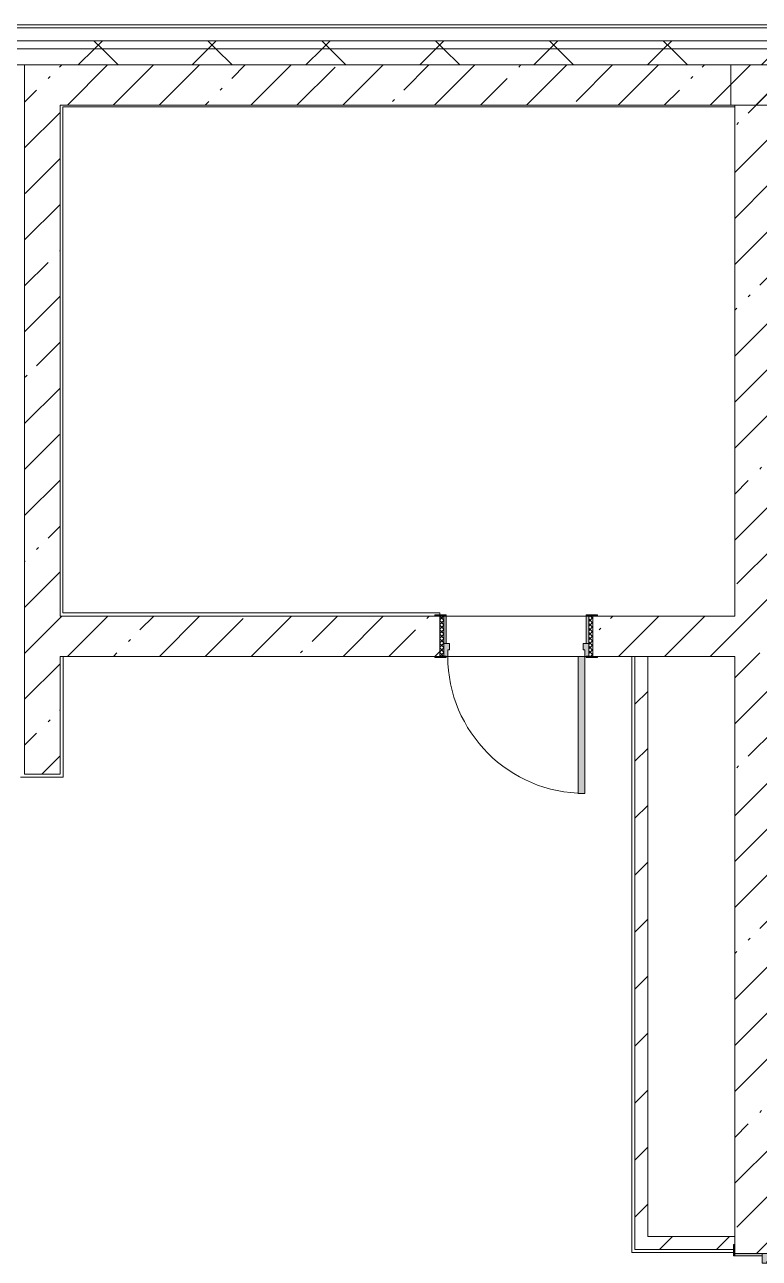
# Model space of a CAD drawing. Header units: millimetres. Extents: x -3902 to 188078, y -8553 to 29000.
# Drawn here: x 145818 to 150381, y 19695 to 27350 of the extents above; entities that cross this region are included whole.
import ezdxf

# ---------------------------------------------------------------- set-up
doc = ezdxf.new("R2010")
doc.units = ezdxf.units.MM
for name, color, linetype, lineweight, true_color in [('A-DOOR-1', 7, 'Continuous', 5, 0xaaaaaa), ('A-DOOR-2', 7, 'Continuous', 5, 0xe2e2e2), ('A-DOOR-FRAM-1', 7, 'Continuous', 5, 0xe2e2e2), ('A-DOOR-FRAM-2', 7, 'Continuous', 5, 0xaaaaaa), ('A-FLOR-2', 7, 'Continuous', 5, 0xaaaaaa)]:
    doc.layers.add(name, color=color, linetype=linetype, lineweight=lineweight, true_color=true_color)
for name, color, linetype, lineweight in [('A-WALL', 7, 'Continuous', 9), ('A-WALL-3', 7, 'Continuous', 5), ('I-WALL-3', 7, 'Continuous', 5)]:
    doc.layers.add(name, color=color, linetype=linetype, lineweight=lineweight)
pattern_1 = [(45, (61067.9, 0), (-353.5534, 353.5534), []), (135, (61067.9, 0), (-353.5534, -353.5534), [])]
pattern_2 = [(45, (61067.9, 0), (-285.1231, 285.1231), []), (45, (61353, 0), (-285.1231, 285.1231), [504.031, -100.806, 16.764, -84.042])]
pattern_3 = [(45, (61067.9, 0), (-176.7767, 176.7767), [])]

# ---------------------------------------------------------------- blocks, each defined once
blk = doc.blocks.new('110_Дверь_СКБ_2Ст - Д-1_л_Лестничная клетка EIS60 2-32359692-3_10_1_птичка')
at = {"layer": 'A-DOOR-2'}
for points in [[(662.5, 125), (662.5, 1025), (612.5, 1025), (612.5, 125)], [(-587.5, 525), (-637.5, 525), (-637.5, 125), (-587.5, 125)], [(712.5, -125), (712.5, 45), (697.5, 45), (697.5, -125)]]:
    blk.add_hatch(color=256, dxfattribs=at).paths.add_polyline_path(points)
h = blk.add_hatch(color=256, dxfattribs=at)
h.paths.add_polyline_path([(712.5, 125), (662.5, 125), (662.5, 75), (652.5, 75), (652.5, 45), (712.5, 45)])
h.paths.add_polyline_path([(-627.5, 45), (-627.5, 75), (-637.5, 75), (-637.5, 125), (-687.5, 125), (-687.5, 45)])
at = {"layer": 'A-DOOR-FRAM-1'}
for points in [[(-672.5, 125), (-672.5, 133), (-742.5, 133), (-742.5, 125)], [(767.5, 125), (767.5, 133), (697.5, 133), (697.5, 125)], [(-672.5, -125), (-672.5, 45), (-687.5, 45), (-687.5, -125)], [(-672.5, -133), (-672.5, -125), (-742.5, -125), (-742.5, -133)], [(767.5, -133), (767.5, -125), (697.5, -125), (697.5, -133)]]:
    blk.add_hatch(color=256, dxfattribs=at).paths.add_polyline_path(points)
at = {"layer": 'A-DOOR-1'}
for p, q in [((662.5, 1025), (612.5, 1025)), ((612.5, 1025), (612.5, 125)), ((662.5, 125), (662.5, 1025)), ((-637.5, 525), (-637.5, 125)), ((-587.5, 525), (-637.5, 525)), ((-587.5, 125), (-587.5, 525)), ((-637.5, 125), (-587.5, 125)), ((612.5, 125), (662.5, 125))]:
    blk.add_line(p, q, dxfattribs=at)
for centre, radius, start, end in [((662.5, 125), 900, 90, 180), ((-637.5, 125), 400, 360, 90)]:
    blk.add_arc(centre, radius, start, end, dxfattribs=at)
at = {"layer": 'A-DOOR-FRAM-2'}
for p, q in [((-672.5, 133), (-742.5, 133)), ((-742.5, 133), (-742.5, 125)), ((-742.5, 125), (-672.5, 125)), ((-637.5, 125), (-687.5, 125)), ((-687.5, 125), (-687.5, 45)), ((-672.5, 125), (-672.5, 133)), ((-637.5, 75), (-637.5, 125)), ((662.5, 125), (662.5, 75)), ((712.5, 125), (662.5, 125)), ((767.5, 133), (697.5, 133)), ((697.5, 133), (697.5, 125)), ((697.5, 125), (767.5, 125)), ((712.5, 45), (712.5, 125)), ((767.5, 125), (767.5, 133)), ((-687.5, 45), (-627.5, 45)), ((-672.5, 45), (-687.5, 45)), ((-687.5, 45), (-687.5, -125)), ((-672.5, -125), (-672.5, 45)), ((-627.5, 75), (-637.5, 75)), ((-627.5, 45), (-627.5, 75)), ((662.5, 75), (652.5, 75)), ((652.5, 75), (652.5, 45)), ((652.5, 45), (712.5, 45)), ((712.5, 45), (697.5, 45)), ((697.5, 45), (697.5, -125)), ((712.5, -125), (712.5, 45)), ((-672.5, -125), (-742.5, -125)), ((-742.5, -125), (-742.5, -133)), ((-742.5, -133), (-672.5, -133)), ((-687.5, -125), (-672.5, -125)), ((-672.5, -133), (-672.5, -125)), ((697.5, -125), (712.5, -125)), ((767.5, -125), (697.5, -125)), ((697.5, -125), (697.5, -133)), ((697.5, -133), (767.5, -133)), ((767.5, -133), (767.5, -125))]:
    blk.add_line(p, q, dxfattribs=at)
blk = doc.blocks.new('110_Дверь_СКБ_1Ст_Внутренняя1 - Д-8а 950x2100h _книгохранилище_ огнестойкая дверь_-32656878-3_10_1_птичка')
at = {"layer": 'A-DOOR-1'}
h = blk.add_hatch(dxfattribs=at)
h.set_pattern_fill('FP_152', color=256, style=0, pattern_type=2)
h.set_pattern_definition([(225, (1826.41, -189.685), (-14.14214, 14.14214), []), (135, (1826.41, -189.685), (14.14214, 14.14214), [])])
h.paths.add_polyline_path([(487.5, -125), (487.5, 125), (462.5, 125), (462.5, -125)])
at = {"layer": 'A-DOOR-2'}
h = blk.add_hatch(color=256, dxfattribs=at)
h.paths.add_polyline_path([(462.5, -125), (462.5, -45), (427.5, -45), (427.5, -85), (437.5, -85), (437.5, -125)])
h.paths.add_polyline_path([(-437.5, -125), (-412.5, -125), (-412.5, -85), (-402.5, -85), (-402.5, -45), (-437.5, -45)])
at = {"layer": 'A-DOOR-FRAM-1'}
for points in [[(-422.5, 125), (-422.5, 133), (-492.5, 133), (-492.5, 125)], [(-422.5, -45), (-422.5, 125), (-437.5, 125), (-437.5, -45)], [(517.5, 125), (517.5, 133), (447.5, 133), (447.5, 125)], [(462.5, -45), (462.5, 125), (447.5, 125), (447.5, -45)], [(-422.5, -133), (-422.5, -125), (-492.5, -125), (-492.5, -133)], [(437.5, -975), (437.5, -125), (397.5, -125), (397.5, -975)], [(517.5, -133), (517.5, -125), (447.5, -125), (447.5, -133)]]:
    blk.add_hatch(color=256, dxfattribs=at).paths.add_polyline_path(points)
at = {"layer": 'A-DOOR-FRAM-2'}
h = blk.add_hatch(dxfattribs=at)
h.set_pattern_fill('FP_153', color=256, style=0, pattern_type=2)
h.set_pattern_definition([(315, (-296.384, -189.685), (-14.1421, -14.1421), []), (225, (-296.384, -189.685), (-14.1421, 14.1421), [])])
h.paths.add_polyline_path([(-437.5, -125), (-437.5, 125), (-462.5, 125), (-462.5, -125)])
at = {"layer": 'A-DOOR-1'}
for p, q in [((397.5, -125), (437.5, -125)), ((397.5, -975), (397.5, -125)), ((437.5, -125), (437.5, -975)), ((437.5, -975), (397.5, -975))]:
    blk.add_line(p, q, dxfattribs=at)
blk.add_arc((437.5, -125), 850, 180, 270, dxfattribs=at)
at = {"layer": 'A-DOOR-FRAM-2'}
for p, q in [((-492.5, 133), (-422.5, 133)), ((-492.5, 125), (-492.5, 133)), ((-422.5, 125), (-492.5, 125)), ((-462.5, 125), (-437.5, 125)), ((-462.5, -125), (-462.5, 125)), ((-437.5, 125), (-437.5, -125)), ((-437.5, 125), (-422.5, 125)), ((-437.5, -45), (-437.5, 125)), ((-422.5, 133), (-422.5, 125)), ((-422.5, 125), (-422.5, -45)), ((447.5, 125), (447.5, 133)), ((447.5, 133), (517.5, 133)), ((447.5, -45), (447.5, 125)), ((447.5, 125), (462.5, 125)), ((517.5, 125), (447.5, 125)), ((462.5, -125), (462.5, 125)), ((462.5, 125), (487.5, 125)), ((462.5, 125), (462.5, -45)), ((487.5, 125), (487.5, -125)), ((517.5, 133), (517.5, 125)), ((-437.5, -45), (-402.5, -45)), ((-437.5, -125), (-437.5, -45)), ((-422.5, -45), (-437.5, -45)), ((-402.5, -45), (-402.5, -85)), ((427.5, -45), (462.5, -45)), ((427.5, -85), (427.5, -45)), ((462.5, -45), (447.5, -45)), ((462.5, -45), (462.5, -125)), ((-492.5, -125), (-422.5, -125)), ((-492.5, -133), (-492.5, -125)), ((-422.5, -133), (-492.5, -133)), ((-437.5, -125), (-462.5, -125)), ((-437.5, -124), (-422.5, -124)), ((-437.5, -125), (-437.5, -124)), ((-412.5, -125), (-437.5, -125)), ((-422.5, -125), (-437.5, -125)), ((-422.5, -124), (-422.5, -125)), ((-422.5, -125), (-422.5, -133)), ((-412.5, -85), (-412.5, -125)), ((-402.5, -85), (-412.5, -85)), ((437.5, -85), (427.5, -85)), ((437.5, -125), (437.5, -85)), ((462.5, -125), (437.5, -125)), ((447.5, -125), (447.5, -124)), ((447.5, -124), (462.5, -124)), ((462.5, -125), (447.5, -125)), ((447.5, -133), (447.5, -125)), ((447.5, -125), (517.5, -125)), ((517.5, -133), (447.5, -133)), ((462.5, -124), (462.5, -125)), ((487.5, -125), (462.5, -125)), ((517.5, -125), (517.5, -133))]:
    blk.add_line(p, q, dxfattribs=at)

msp = doc.modelspace()

# ---------------------------------------------------------------- hatches: boundary and pattern name
at = {"layer": 'A-WALL-3'}
h = msp.add_hatch(dxfattribs=at)
h.set_pattern_fill('FP_64', color=256, style=0, pattern_type=2)
h.set_pattern_definition(pattern_1)
h.paths.add_polyline_path([(154227.9, 27200), (154277.9, 27200), (154277.9, 27250), (141417.9, 27250), (141417.9, 27200), (153360.5, 27200)])
h.paths.add_polyline_path([(137417.9, 27200), (138317.9, 27200), (138317.9, 27250), (137417.9, 27250)])
h.paths.add_polyline_path([(131877.9, 27200), (131877.9, 27250), (130677.9, 27250), (130677.9, 27200), (130987.6, 27200)])
h.paths.add_polyline_path([(127258.8, 27200), (128177.9, 27200), (128177.9, 27250), (123927.9, 27250), (123927.9, 27200), (125394.4, 27200)])
h.paths.add_polyline_path([(133977.9, 27200), (135317.9, 27200), (135317.9, 27250), (133977.9, 27250)])
h.paths.add_polyline_path([(122597.8, 27200), (123027.9, 27200), (123027.9, 27250), (120927.9, 27250), (120927.9, 27200), (121665.6, 27200)])
h.paths.add_polyline_path([(119801.2, 27200), (120027.9, 27200), (120027.9, 27250), (118927.9, 27250), (118927.9, 27200)])
h.paths.add_polyline_path([(115140.2, 27200), (115827.9, 27200), (115827.9, 27250), (114327.9, 27250), (114327.9, 27200)])
h.paths.add_polyline_path([(111411.4, 27200), (111827.9, 27200), (111827.9, 27250), (110728.2, 27250), (110728.2, 27200)])
h.paths.add_polyline_path([(109546.9, 27200), (109828.2, 27200), (109828.2, 27250), (108727.9, 27250), (108727.9, 27200)])
h.paths.add_polyline_path([(103127.9, 27200), (105627.9, 27200), (105627.9, 27250), (103127.9, 27250)])
h = msp.add_hatch(dxfattribs=at)
h.set_pattern_fill('FP_64', color=256, style=0, pattern_type=2)
h.set_pattern_definition(pattern_1)
h.paths.add_polyline_path([(154127.9, 27100), (154227.9, 27100), (154227.9, 27200), (141417.9, 27200), (141417.9, 27100), (153360.5, 27100)])
h.paths.add_polyline_path([(131877.9, 27100), (131877.9, 27200), (130677.9, 27200), (130677.9, 27100), (130987.6, 27100)])
h.paths.add_polyline_path([(135317.9, 27100), (135317.9, 27200), (133977.9, 27200), (133977.9, 27100), (134716.5, 27100)])
h.paths.add_polyline_path([(137417.9, 27100), (138317.9, 27100), (138317.9, 27200), (137417.9, 27200)])
h.paths.add_polyline_path([(128177.9, 27100), (128177.9, 27200), (123927.9, 27200), (123927.9, 27100), (127258.8, 27100)])
h.paths.add_polyline_path([(120927.9, 27100), (123027.9, 27100), (123027.9, 27200), (120927.9, 27200)])
h.paths.add_polyline_path([(120027.9, 27100), (120027.9, 27200), (118927.9, 27200), (118927.9, 27100), (119801.2, 27100)])
h.paths.add_polyline_path([(115140.2, 27100), (115827.9, 27100), (115827.9, 27200), (114327.9, 27200), (114327.9, 27100)])
h.paths.add_polyline_path([(111411.4, 27100), (111827.9, 27100), (111827.9, 27200), (110728.2, 27200), (110728.2, 27100)])
h.paths.add_polyline_path([(109546.9, 27100), (109828.2, 27100), (109828.2, 27200), (108727.9, 27200), (108727.9, 27100)])
h.paths.add_polyline_path([(104885.9, 27100), (105627.9, 27100), (105627.9, 27200), (103227.9, 27200), (103227.9, 27100), (103827.9, 27100)])
at = {"layer": 'I-WALL-3'}
h = msp.add_hatch(dxfattribs=at)
h.set_pattern_fill('FP_60', color=256, style=0, pattern_type=2)
h.set_pattern_definition(pattern_2)
h.paths.add_polyline_path([(150227.9, 26850), (150227.9, 27100), (145817.9, 27100), (145817.9, 26850), (147767.3, 26850)])
h = msp.add_hatch(dxfattribs=at)
h.set_pattern_fill('FP_60', color=256, style=0, pattern_type=2)
h.set_pattern_definition(pattern_2)
h.paths.add_polyline_path([(153877.9, 26850), (153877.9, 27100), (150202.9, 27100), (150202.9, 26850), (153360.5, 26850)])
h = msp.add_hatch(dxfattribs=at)
h.set_pattern_fill('FP_60', color=256, style=0, pattern_type=2)
h.set_pattern_definition(pattern_2)
h.paths.add_polyline_path([(150227.9, 17270), (150477.9, 17270), (150477.9, 18325), (150227.9, 18325), (150227.9, 18162.4)])
h.paths.add_polyline_path([(150227.9, 19725), (150477.9, 19725), (150477.9, 27100), (150227.9, 27100), (150227.9, 19750)])
h = msp.add_hatch(dxfattribs=at)
h.set_pattern_fill('FP_60', color=256, style=0, pattern_type=2)
h.set_pattern_definition(pattern_2)
h.paths.add_polyline_path([(145817.9, 22700), (146037.9, 22700), (146037.9, 26850), (145817.9, 26850), (145817.9, 22790)])
h = msp.add_hatch(dxfattribs=at)
h.set_pattern_fill('FP_60', color=256, style=0, pattern_type=2)
h.set_pattern_definition(pattern_2)
h.paths.add_polyline_path([(149631.7, 23430), (150227.9, 23430), (150227.9, 23680), (149345.9, 23680), (149345.9, 23430), (149607.9, 23430)])
h.paths.add_polyline_path([(147767.3, 23430), (148395.9, 23430), (148395.9, 23680), (146037.9, 23680), (146037.9, 23430)])
h = msp.add_hatch(dxfattribs=at)
h.set_pattern_fill('FP_65', color=256, style=0, pattern_type=2)
h.set_pattern_definition(pattern_3)
h.paths.add_polyline_path([(149687.9, 19750), (149687.9, 23430), (149607.9, 23430), (149607.9, 19750), (149631.7, 19750)])
h = msp.add_hatch(dxfattribs=at)
h.set_pattern_fill('FP_65', color=256, style=0, pattern_type=2)
h.set_pattern_definition(pattern_3)
h.paths.add_polyline_path([(149687.9, 19750), (150219.9, 19750), (150219.9, 19780), (150227.9, 19780), (150227.9, 19830), (149687.9, 19830)])

# ---------------------------------------------------------------- linework, layer by layer
at = {"layer": 'A-FLOR-2'}
for p, q in [((150227.9, 26840), (146055.9, 26840)), ((146055.9, 26840), (146055.9, 23700)), ((146055.9, 23700), (148395.9, 23700)), ((148395.9, 23700), (148395.9, 23688)), ((146057.9, 23430), (146057.9, 22680)), ((149587.9, 19730), (149587.9, 23430)), ((146057.9, 22680), (145792.5, 22680)), ((150219.9, 19730), (149587.9, 19730))]:
    msp.add_line(p, q, dxfattribs=at)
at = {"layer": 'A-WALL'}
for p, q in [((154357.9, 27330), (141417.9, 27330)), ((154277.9, 27250), (141417.9, 27250)), ((154227.9, 27200), (141417.9, 27200)), ((149687.9, 23430), (149607.9, 23430)), ((150227.9, 19780), (150227.9, 19830))]:
    msp.add_line(p, q, dxfattribs=at)
at = {"layer": 'A-WALL-3'}
for p, q in [((154377.9, 27350), (130677.9, 27350)), ((153877.9, 27100), (103827.9, 27100))]:
    msp.add_line(p, q, dxfattribs=at)
at = {"layer": 'I-WALL-3'}
for p, q in [((145817.9, 27100), (145817.9, 22700)), ((150227.9, 27100), (145817.9, 27100)), ((153877.9, 27100), (150202.9, 27100)), ((150202.9, 27100), (150202.9, 26850)), ((146037.9, 23680), (146037.9, 26850)), ((146037.9, 26850), (150227.9, 26850)), ((150202.9, 26850), (153877.9, 26850)), ((150227.9, 26850), (150227.9, 23680)), ((148365.9, 23680), (146037.9, 23680)), ((148435.9, 23680), (149305.9, 23680)), ((150227.9, 23680), (149375.9, 23680)), ((146037.9, 22700), (146037.9, 23430)), ((146037.9, 23430), (148365.9, 23430)), ((149255.9, 23430), (148445.9, 23430)), ((149375.9, 23430), (149607.9, 23430)), ((149607.9, 23430), (149607.9, 19750)), ((149687.9, 19830), (149687.9, 23430)), ((149687.9, 23430), (150227.9, 23430)), ((150227.9, 23430), (150227.9, 19830)), ((145817.9, 22700), (146037.9, 22700)), ((150227.9, 19830), (149687.9, 19830)), ((149607.9, 19750), (150219.9, 19750))]:
    msp.add_line(p, q, dxfattribs=at)

# ---------------------------------------------------------------- block references
at = {"layer": 'A-DOOR-1'}
msp.add_blockref('110_Дверь_СКБ_1Ст_Внутренняя1 - Д-8а 950x2100h _книгохранилище_ огнестойкая дверь_-32656878-3_10_1_птичка', (148858.4, 23555), dxfattribs=at)
at = {"layer": 'A-DOOR-1', "rotation": 269.9999999999998}
msp.add_blockref('110_Дверь_СКБ_2Ст - Д-1_л_Лестничная клетка EIS60 2-32359692-3_10_1_птичка', (150352.9, 19037.5), dxfattribs=at)

doc.saveas('drawing.dxf')
